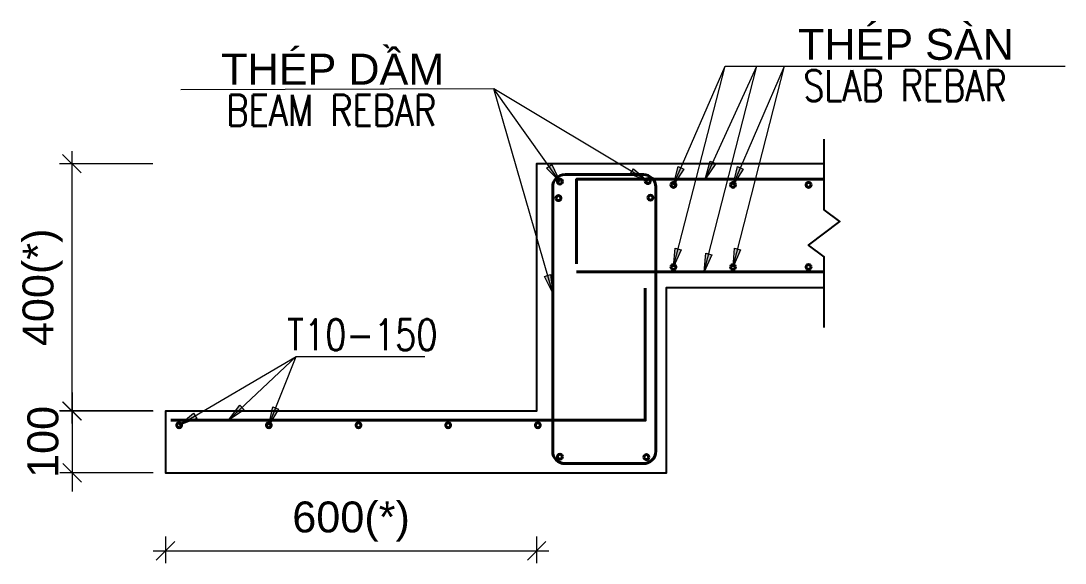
# Model space of a CAD drawing. Header units: millimetres. Extents: x -53802 to 55300, y -23895 to 35510.
# Drawn here: x 53611 to 55300, y 1351 to 2228 of the extents above; entities that cross this region are included whole.
import ezdxf

# ---------------------------------------------------------------- set-up
doc = ezdxf.new("R2010")
doc.units = ezdxf.units.MM
for name, color, linetype, lineweight in [('A-200-M_WALL_EXT', 113, 'Continuous', 15), ('ART-ARC-GEN-DIMG', 7, 'Continuous', 5), ('ART-GEN-TIBL', 7, 'Continuous', 5), ('ART-STR-BEAM-RBAR', 22, 'Continuous', 40), ('SECTION AVENT1_dwg', 8, 'Continuous', 5), ('Z-060-M_LINE_MEDIUM', 33, 'Continuous', 25)]:
    doc.layers.add(name, color=color, linetype=linetype, lineweight=lineweight)
doc.styles.add('Arial_1', font='arial.ttf', dxfattribs={"height": 50})
doc.styles.add('RomanS_IV50', font='', dxfattribs={"width": 0.8, "height": 50})
doc.styles.get('RomanS_IV50').set_extended_font_data('RomanS_IV50')

# ---------------------------------------------------------------- blocks, each defined once
blk = doc.blocks.new('SECTION AVENT1_dwg__ArchTick-3702698-SECTION AUVENT 1')
at = {"layer": 'ART-ARC-GEN-DIMG'}
blk.add_line((2580.8, 1386.1), (2550.8, 1356.1), dxfattribs=at)
blk = doc.blocks.new('SECTION AVENT1_dwg_M_Break Line - M_Break Line-2311581-MH-SECTION-3702699-SECTION AUVENT 1')
at = {"layer": 'Z-060-M_LINE_MEDIUM', "flags": 128}
blk.add_lwpolyline([(3630.8, 1732), (3630.8, 1846.3), (3605.4, 1865.4), (3656.2, 1903.5), (3630.8, 1922.5), (3630.8, 2036.8)], dxfattribs=at)
blk = doc.blocks.new('SECTION AVENT1_dwg__U18-3702700-SECTION AUVENT 1')
at = {"layer": 'ART-STR-BEAM-RBAR'}
for start, end in [(0, 180), (180, 0)]:
    blk.add_arc((2587.8, 1574.1), 4, start, end, dxfattribs=at)
blk = doc.blocks.new('SECTION AVENT1_dwg__U19-3702701-SECTION AUVENT 1')
for p in [(0, 0), (145, 0), (290, 0), (435, 0), (580, 0)]:
    blk.add_blockref('SECTION AVENT1_dwg__U18-3702700-SECTION AUVENT 1', p)
blk = doc.blocks.new('SECTION AVENT1_dwg-3353003-SECTION AUVENT 1')
at = {"layer": 'ART-ARC-GEN-DIMG'}
for points in [[(3203.5, 1968.3), (3182, 1989.8), (3190.2, 1995.7)], [(3438.4, 1972.1), (3446.3, 2001.5), (3455.4, 1997.3)], [(3345.5, 1969), (3317.2, 1980.1), (3322.3, 1988.7)], [(3387.1, 1962.9), (3394.5, 1992.4), (3403.7, 1988.4)], [(3483.4, 1962.9), (3490.8, 1992.4), (3499.9, 1988.4)], [(3387.1, 1830.1), (3389.7, 1860.4), (3399.4, 1857.9)], [(3483.4, 1830.1), (3486, 1860.4), (3495.7, 1857.9)], [(3436.9, 1822.1), (3439.5, 1852.4), (3449.1, 1850)], [(3191.8, 1787.5), (3178.7, 1814.9), (3188.3, 1817.7)], [(2667.6, 1582.1), (2686, 1606.4), (2692.8, 1599.1)], [(2587.8, 1574.1), (2611.1, 1593.7), (2616.2, 1585)], [(2732.8, 1574.1), (2739.2, 1603.9), (2748.5, 1600.2)]]:
    blk.add_hatch(color=256, dxfattribs=at).paths.add_polyline_path(points, flags=0)
at = {"layer": 'A-200-M_WALL_EXT', "color": 103, "lineweight": 25, "flags": 128}
blk.add_lwpolyline([(3630.8, 1997.1), (3375.8, 1997.1), (3165.8, 1997.1), (3165.8, 1597.1), (2565.8, 1597.1), (2565.8, 1497.1), (3165.8, 1497.1), (3375.8, 1497.1), (3375.8, 1797.1), (3630.8, 1797.1)], dxfattribs=at)
at = {"layer": 'ART-ARC-GEN-DIMG'}
for p, q in [((3345.5, 1969), (3096.8, 2118)), ((3182, 1989.8), (3190.2, 1995.7)), ((3190.2, 1995.7), (3203.5, 1968.3)), ((3438.4, 1972.1), (3446.3, 2001.5)), ((3455.4, 1997.3), (3438.4, 1972.1)), ((3446.3, 2001.5), (3455.4, 1997.3)), ((3203.5, 1968.3), (3182, 1989.8)), ((3317.2, 1980.1), (3322.3, 1988.7)), ((3345.5, 1969), (3317.2, 1980.1)), ((3322.3, 1988.7), (3345.5, 1969)), ((3387.1, 1962.9), (3394.5, 1992.4)), ((3403.7, 1988.4), (3387.1, 1962.9)), ((3394.5, 1992.4), (3403.7, 1988.4)), ((3483.4, 1962.9), (3490.8, 1992.4)), ((3499.9, 1988.4), (3483.4, 1962.9)), ((3490.8, 1992.4), (3499.9, 1988.4)), ((3387.1, 1830.1), (3389.7, 1860.4)), ((3399.4, 1857.9), (3387.1, 1830.1)), ((3389.7, 1860.4), (3399.4, 1857.9)), ((3483.4, 1830.1), (3486, 1860.4)), ((3495.7, 1857.9), (3483.4, 1830.1)), ((3486, 1860.4), (3495.7, 1857.9)), ((3436.9, 1822.1), (3439.5, 1852.4)), ((3449.1, 1850), (3436.9, 1822.1)), ((3439.5, 1852.4), (3449.1, 1850)), ((3178.7, 1814.9), (3188.3, 1817.7)), ((3191.8, 1787.5), (3178.7, 1814.9)), ((3188.3, 1817.7), (3191.8, 1787.5)), ((2667.6, 1582.1), (2686, 1606.4)), ((2686, 1606.4), (2692.8, 1599.1)), ((2587.8, 1574.1), (2611.1, 1593.7)), ((2611.1, 1593.7), (2616.2, 1585)), ((2692.8, 1599.1), (2667.6, 1582.1)), ((2732.8, 1574.1), (2739.2, 1603.9)), ((2748.5, 1600.2), (2732.8, 1574.1)), ((2739.2, 1603.9), (2748.5, 1600.2)), ((2616.2, 1585), (2587.8, 1574.1))]:
    blk.add_line(p, q, dxfattribs=at)
at = {"layer": 'ART-ARC-GEN-DIMG', "color": 8}
for p, q in [((2414.2, 2017.2), (2414.2, 1577.2)), ((2545.2, 1997.2), (2394.2, 1997.2)), ((2545.2, 1597.2), (2394.2, 1597.2)), ((2545.8, 1597.1), (2394.9, 1597.1)), ((2545.8, 1497.1), (2394.9, 1497.1)), ((2565.8, 1394.1), (2565.8, 1351.1)), ((3165.8, 1394.1), (3165.8, 1351.1)), ((2545.8, 1371.1), (3185.8, 1371.1))]:
    blk.add_line(p, q, dxfattribs=at)
at = {"layer": 'ART-ARC-GEN-DIMG', "flags": 128}
for points in [[(3387.1, 1962.9), (3470.6, 2154.9), (3620.5, 2154.9)], [(3387.1, 1830.1), (3470.6, 2154.9), (3620.5, 2154.9)], [(3436.9, 1822.1), (3521.9, 2154.9), (3614.7, 2154.9)], [(3438.4, 1972.1), (3521.9, 2154.9), (3620.5, 2154.9)], [(3483.4, 1962.9), (3566.8, 2154.9), (3608, 2154.9)], [(3483.4, 1830.1), (3566.8, 2154.9), (4020.4, 2154.9)], [(3191.8, 1787.5), (3096.8, 2118), (2590.6, 2116.8)], [(3203.5, 1968.3), (3096.8, 2118), (2590.6, 2116.8)], [(2587.8, 1574.1), (2776.9, 1685.3), (2985.3, 1685.3)], [(2667.6, 1582.1), (2776.9, 1685.3), (2985.3, 1685.3)], [(2732.8, 1574.1), (2776.9, 1685.3), (2985.3, 1685.3)]]:
    blk.add_lwpolyline(points, dxfattribs=at)
at = {"layer": 'ART-ARC-GEN-DIMG', "color": 8, "flags": 128}
blk.add_lwpolyline([(2414.9, 1627.1), (2414.9, 1597.1), (2414.9, 1497.1), (2414.9, 1467.1)], dxfattribs=at)
at = {"layer": 'ART-STR-BEAM-RBAR'}
for p, q in [((3338.5, 1979.5), (3211.8, 1979.5)), ((3191.8, 1959.5), (3191.8, 1532.1)), ((3358.5, 1532.1), (3358.5, 1959.5)), ((3230.5, 1822.1), (3630.8, 1822.1)), ((3211.8, 1512.1), (3338.5, 1512.1))]:
    blk.add_line(p, q, dxfattribs=at)
at = {"layer": 'ART-STR-BEAM-RBAR', "flags": 128}
for points in [[(3230.5, 1835), (3230.5, 1972.1), (3630.8, 1972.1)], [(3341.6, 1795.9), (3341.6, 1582.1), (2574.6, 1582.1)]]:
    blk.add_lwpolyline(points, dxfattribs=at)
at = {"layer": 'ART-STR-BEAM-RBAR'}
for centre, radius, start, end in [((3211.8, 1959.5), 20, 90, 180), ((3338.5, 1959.5), 20, 0, 90), ((3203.5, 1968.3), 4, 0, 180), ((3203.5, 1968.3), 4, 180, 0), ((3345.5, 1969), 4, 0, 180), ((3345.5, 1969), 4, 180, 0), ((3387.1, 1962.9), 4, 0, 180), ((3387.1, 1962.9), 4, 180, 0), ((3483.4, 1962.9), 4, 0, 180), ((3483.4, 1962.9), 4, 180, 0), ((3605.5, 1962.9), 4, 0, 180), ((3605.5, 1962.9), 4, 180, 0), ((3201.1, 1941.5), 4, 0, 180), ((3349.8, 1942.2), 4, 0, 180), ((3349.8, 1942.2), 4, 180, 0), ((3201.1, 1941.5), 4, 180, 0), ((3387.1, 1830.1), 4, 0, 180), ((3387.1, 1830.1), 4, 180, 0), ((3483.4, 1830.1), 4, 0, 180), ((3483.4, 1830.1), 4, 180, 0), ((3605.5, 1830.1), 4, 0, 180), ((3605.5, 1830.1), 4, 180, 0), ((3211.8, 1532.1), 20, 180, 270), ((3203.5, 1523.3), 4, 0, 180), ((3203.5, 1523.3), 4, 180, 0), ((3338.5, 1532.1), 20, 270, 0), ((3343.3, 1522.6), 4, 0, 180), ((3343.3, 1522.6), 4, 180, 0)]:
    blk.add_arc(centre, radius, start, end, dxfattribs=at)
for name in ['SECTION AVENT1_dwg_M_Break Line - M_Break Line-2311581-MH-SECTION-3702699-SECTION AUVENT 1', 'SECTION AVENT1_dwg__U19-3702701-SECTION AUVENT 1', 'SECTION AVENT1_dwg__ArchTick-3702698-SECTION AUVENT 1']:
    blk.add_blockref(name, (0, 0))
for p, rotation in [((1043.1, 4563), 270), ((3785.3, -968.7), 90), ((3786, -968.7), 90), ((1043.8, 4063), 270), ((5731.7, 2742.2), 180)]:
    blk.add_blockref('SECTION AVENT1_dwg__ArchTick-3702698-SECTION AUVENT 1', p, dxfattribs=dict(rotation=rotation))
at = {"layer": 'ART-ARC-GEN-DIMG', "char_height": 50, "attachment_point": 2, "rotation": 90, "line_spacing_factor": 0.938532, "style": 'Arial_1'}
for s, insert, width in [('400(*)', (2334.5, 1797.2), 226.312), ('100', (2342.4, 1547.1), 139.082)]:
    blk.add_mtext(s, dxfattribs=dict(at, insert=insert, width=width))
at = {"layer": 'ART-ARC-GEN-DIMG', "insert": (2865.8, 1450.8), "char_height": 50, "width": 226.312, "attachment_point": 2, "line_spacing_factor": 0.938532, "style": 'Arial_1'}
blk.add_mtext('600(*)', dxfattribs=at)
at = {"layer": 'ART-GEN-TIBL', "char_height": 50, "attachment_point": 1}
for s, insert, width, line_spacing_factor, style in [('THÉP SÀN', (3588.4, 2215.2), 415.415, 0.938532, 'Arial_1'), ('THÉP DẦM', (2655.7, 2175.1), 428.835, 0.938532, 'Arial_1'), ('SLAB REBAR', (3596.9, 2148.5), 463.833, 0.961665, 'RomanS_IV50'), ('BEAM REBAR', (2664.2, 2108.4), 479.93, 0.961665, 'RomanS_IV50'), ('T10-150', (2762.2, 1745.5), 321.94, 0.961665, 'RomanS_IV50')]:
    blk.add_mtext(s, dxfattribs=dict(at, insert=insert, width=width, line_spacing_factor=line_spacing_factor, style=style))

msp = doc.modelspace()

# ---------------------------------------------------------------- block references
at = {"layer": 'SECTION AVENT1_dwg', "color": 7}
msp.add_blockref('SECTION AVENT1_dwg-3353003-SECTION AUVENT 1', (51279.2, 0), dxfattribs=at)

doc.saveas('drawing.dxf')
